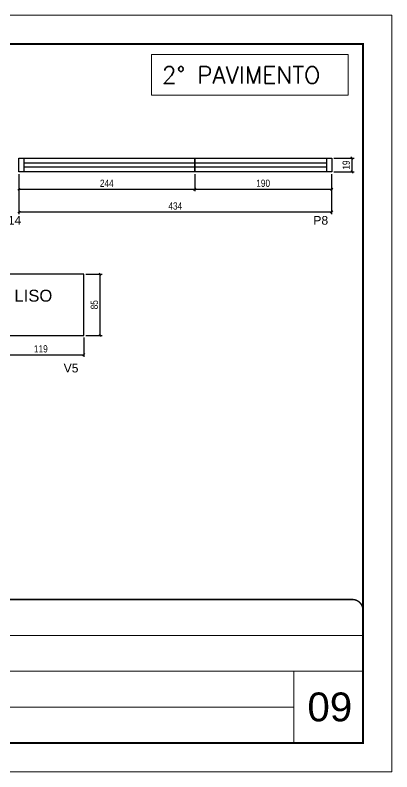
# Model space of a CAD drawing. Header units: millimetres. Extents: x 2437 to 8691, y -1523 to 4121.
# Drawn here: x 3400 to 3922, y 774 to 1824 of the extents above; entities that cross this region are included whole.
import ezdxf

# ---------------------------------------------------------------- set-up
doc = ezdxf.new("R2010")
doc.units = ezdxf.units.MM
doc.linetypes.add('CONTINUO', pattern=[0])
doc.linetypes.add('DASHED', pattern=[0.75, 0.5, -0.25])
for name, color, linetype in [('5', 5, 'Continuous'), ('COTA', 241, 'Continuous'), ('NOMENCLATURA', 7, 'Continuous'), ('Painéis', 200, 'Continuous'), ('SARR_2.2x7', 40, 'Continuous')]:
    doc.layers.add(name, color=color, linetype=linetype)
for name, color, linetype, lineweight in [('CARIMBO', 255, 'Continuous', 9), ('Folhas', 255, 'Continuous', 9), ('SARRAFO DE PRESSAO', 251, 'DASHED', 9), ('Texto Seção', 7, 'Continuous', 15)]:
    doc.layers.add(name, color=color, linetype=linetype, lineweight=lineweight)
doc.styles.add('ARIAL', font='arial.ttf')
doc.styles.add('COTA TECNICA', font='techl___.ttf', dxfattribs={"height": 10})
doc.styles.add('COTA TECNICA-50', font='techl___.ttf', dxfattribs={"height": 10})
doc.styles.add('REGUA-120', font='ROMANS.shx', dxfattribs={"height": 15})
doc.styles.get("Standard").update_dxf_attribs({"font": 'arial.ttf'})
doc.dimstyles.new('COTA PAINEL-50', dxfattribs={"dimtxt": 10, "dimasz": 3, "dimexe": 3, "dimexo": 3, "dimgap": 3, "dimtad": 1, "dimdec": 1, "dimzin": 12, "dimdsep": 46, "dimtxsty": 'COTA TECNICA-50', "dimblk1": 'OBLIQUE', "dimblk2": 'OBLIQUE', "dimsah": 1, "dimcen": 0.9, "dimclrd": 4, "dimclre": 4, "dimclrt": 240, "dimadec": 1, "dimazin": 3, "dimtfac": 1, "dimtdec": 1, "dimtmove": 0, "dimatfit": 3, "dimfxl": 1, "dimtolj": 1, "dimtzin": 12, "dimarcsym": 0})
doc.dimstyles.new('PAINEL', dxfattribs={"dimtxt": 10, "dimasz": 3, "dimexe": 3, "dimexo": 3, "dimgap": 3, "dimtad": 1, "dimdec": 1, "dimzin": 12, "dimdsep": 46, "dimtxsty": 'COTA TECNICA', "dimblk1": 'OBLIQUE', "dimblk2": 'OBLIQUE', "dimsah": 1, "dimcen": 0.9, "dimclrd": 4, "dimclre": 4, "dimclrt": 240, "dimadec": 1, "dimazin": 3, "dimtfac": 1, "dimtdec": 1, "dimtmove": 0, "dimatfit": 3, "dimfxl": 1, "dimtolj": 1, "dimtzin": 12, "dimarcsym": 0})

# ---------------------------------------------------------------- blocks, each defined once
blk = doc.blocks.new('9999999999')
at = {"color": 30, "linetype": 'CONTINUO'}
for p, q in [((98564.6, 34379.6), (99584, 34379.6)), ((98564.6, 34329.8), (99488, 34329.8)), ((99584, 34329.8), (99488, 34329.8)), ((99488, 34329.8), (99488, 34230.2)), ((98564.6, 34280), (99488, 34280))]:
    blk.add_line(p, q, dxfattribs=at)
at = {"color": 30, "linetype": 'CONTINUO', "const_width": 2}
blk.add_lwpolyline([(99584, 34230.2), (99584, 34414.4, 0.414214), (99569, 34429.4), (98229, 34429.4, 0.414214), (98214, 34414.4), (98214, 34245.2, 0.414214), (98229, 34230.2), (99584, 34230.2)], format="xyb", dxfattribs=at)
at = {"layer": 'Folhas'}
blk.add_lwpolyline([(98139, 34190.2), (99624, 34190.2), (99624, 35240.2), (98139, 35240.2)], close=True, dxfattribs=at)
at = {"layer": 'Folhas', "color": 30, "const_width": 3}
blk.add_lwpolyline([(98214, 34230.2), (99584, 34230.2), (99584, 35200.2), (98214, 35200.2)], close=True, dxfattribs=at)
blk = doc.blocks.new('_Oblique')
at = {"color": 0, "linetype": 'ByBlock', "lineweight": -2}
blk.add_line((-0.5, -0.5), (0.5, 0.5), dxfattribs=at)
blk = doc.blocks.new('*D101')
at = {"layer": 'COTA', "color": 4, "lineweight": -2, "transparency": 16777216}
for p, q in [((3497.8, 1464.3), (3520.6, 1464.3)), ((3517.6, 1379.3), (3517.6, 1464.3)), ((3497.8, 1379.3), (3520.6, 1379.3))]:
    blk.add_line(p, q, dxfattribs=at)
at = {"layer": 'Defpoints', "color": 0, "transparency": 16777216}
for p in [(3494.8, 1464.3), (3517.6, 1464.3), (3494.8, 1379.3)]:
    blk.add_point(p, dxfattribs=at)
at = {"layer": 'COTA', "color": 4, "lineweight": -2, "transparency": 16777216, "xscale": 3, "yscale": 3, "zscale": 3}
for p, rotation in [((3517.6, 1464.3), 90), ((3517.6, 1379.3), 270)]:
    blk.add_blockref('_Oblique', p, dxfattribs=dict(at, rotation=rotation))
at = {"layer": 'COTA', "color": 240, "transparency": 16777216, "insert": (3509.5, 1421.8), "char_height": 10, "attachment_point": 5, "rotation": 90, "style": 'COTA TECNICA'}
blk.add_mtext('\\A1;85', dxfattribs=at)
blk = doc.blocks.new('*D102')
at = {"layer": 'COTA', "color": 4, "lineweight": -2, "transparency": 16777216}
for p, q in [((3375.8, 1376.3), (3375.8, 1349.5)), ((3494.8, 1376.3), (3494.8, 1349.5)), ((3375.8, 1352.5), (3494.8, 1352.5))]:
    blk.add_line(p, q, dxfattribs=at)
at = {"layer": 'Defpoints', "color": 0, "transparency": 16777216}
for p in [(3375.8, 1379.3), (3494.8, 1379.3), (3494.8, 1352.5)]:
    blk.add_point(p, dxfattribs=at)
at = {"layer": 'COTA', "color": 4, "lineweight": -2, "transparency": 16777216, "xscale": 3, "yscale": 3, "zscale": 3, "rotation": 180}
blk.add_blockref('_Oblique', (3375.8, 1352.5), dxfattribs=at)
at = {"layer": 'COTA', "color": 4, "lineweight": -2, "transparency": 16777216, "xscale": 3, "yscale": 3, "zscale": 3}
blk.add_blockref('_Oblique', (3494.8, 1352.5), dxfattribs=at)
at = {"layer": 'COTA', "color": 240, "transparency": 16777216, "insert": (3435.3, 1360.6), "char_height": 10, "attachment_point": 5, "style": 'COTA TECNICA'}
blk.add_mtext('\\A1;119', dxfattribs=at)
blk = doc.blocks.new('*D17')
at = {"layer": 'COTA', "color": 4, "lineweight": -2, "transparency": 16777216}
for p, q in [((3841.8, 1625.2), (3870.1, 1625.2)), ((3867.1, 1606.2), (3867.1, 1625.2)), ((3841.8, 1606.2), (3870.1, 1606.2))]:
    blk.add_line(p, q, dxfattribs=at)
at = {"layer": 'Defpoints', "color": 0, "transparency": 16777216}
for p in [(3838.8, 1625.2), (3867.1, 1625.2), (3838.8, 1606.2)]:
    blk.add_point(p, dxfattribs=at)
at = {"layer": 'COTA', "color": 4, "lineweight": -2, "transparency": 16777216, "xscale": 3, "yscale": 3, "zscale": 3}
for p, rotation in [((3867.1, 1625.2), 90), ((3867.1, 1606.2), 270)]:
    blk.add_blockref('_Oblique', p, dxfattribs=dict(at, rotation=rotation))
at = {"layer": 'COTA', "color": 240, "transparency": 16777216, "insert": (3859, 1615.7), "char_height": 10, "attachment_point": 5, "rotation": 90, "style": 'COTA TECNICA'}
blk.add_mtext('\\A1;19', dxfattribs=at)
blk = doc.blocks.new('*D18')
at = {"layer": 'COTA', "color": 4, "linetype": 'ByBlock', "lineweight": -2, "transparency": 16777216}
for p, q in [((3404.8, 1603.2), (3404.8, 1579.3)), ((3648.8, 1603.2), (3648.8, 1579.3)), ((3404.8, 1582.3), (3648.8, 1582.3))]:
    blk.add_line(p, q, dxfattribs=at)
at = {"layer": 'Defpoints', "color": 0, "linetype": 'ByBlock', "transparency": 16777216}
for p in [(3404.8, 1606.2), (3648.8, 1606.2), (3648.8, 1582.3)]:
    blk.add_point(p, dxfattribs=at)
at = {"layer": 'COTA', "color": 4, "linetype": 'ByBlock', "lineweight": -2, "transparency": 16777216, "xscale": 3, "yscale": 3, "zscale": 3, "rotation": 180}
blk.add_blockref('_Oblique', (3404.8, 1582.3), dxfattribs=at)
at = {"layer": 'COTA', "color": 4, "linetype": 'ByBlock', "lineweight": -2, "transparency": 16777216, "xscale": 3, "yscale": 3, "zscale": 3}
blk.add_blockref('_Oblique', (3648.8, 1582.3), dxfattribs=at)
at = {"layer": 'COTA', "color": 240, "linetype": 'ByBlock', "transparency": 16777216, "insert": (3526.8, 1590.4), "char_height": 10, "attachment_point": 5, "style": 'COTA TECNICA-50'}
blk.add_mtext('\\A1;244', dxfattribs=at)
blk = doc.blocks.new('*D19')
at = {"layer": 'COTA', "color": 4, "linetype": 'ByBlock', "lineweight": -2, "transparency": 16777216}
for p, q in [((3648.8, 1603.2), (3648.8, 1579.3)), ((3838.8, 1603.2), (3838.8, 1579.3)), ((3648.8, 1582.3), (3838.8, 1582.3))]:
    blk.add_line(p, q, dxfattribs=at)
at = {"layer": 'Defpoints', "color": 0, "linetype": 'ByBlock', "transparency": 16777216}
for p in [(3648.8, 1606.2), (3838.8, 1606.2), (3838.8, 1582.3)]:
    blk.add_point(p, dxfattribs=at)
at = {"layer": 'COTA', "color": 4, "linetype": 'ByBlock', "lineweight": -2, "transparency": 16777216, "xscale": 3, "yscale": 3, "zscale": 3, "rotation": 180}
blk.add_blockref('_Oblique', (3648.8, 1582.3), dxfattribs=at)
at = {"layer": 'COTA', "color": 4, "linetype": 'ByBlock', "lineweight": -2, "transparency": 16777216, "xscale": 3, "yscale": 3, "zscale": 3}
blk.add_blockref('_Oblique', (3838.8, 1582.3), dxfattribs=at)
at = {"layer": 'COTA', "color": 240, "linetype": 'ByBlock', "transparency": 16777216, "insert": (3743.8, 1590.4), "char_height": 10, "attachment_point": 5, "style": 'COTA TECNICA-50'}
blk.add_mtext('\\A1;190', dxfattribs=at)
blk = doc.blocks.new('*D156')
at = {"layer": 'COTA', "color": 4, "lineweight": -2, "transparency": 16777216}
for p, q in [((3404.8, 1603.2), (3404.8, 1547.6)), ((3838.8, 1603.2), (3838.8, 1547.6)), ((3404.8, 1550.6), (3838.8, 1550.6))]:
    blk.add_line(p, q, dxfattribs=at)
at = {"layer": 'Defpoints', "color": 0, "transparency": 16777216}
for p in [(3404.8, 1606.2), (3838.8, 1606.2), (3838.8, 1550.6)]:
    blk.add_point(p, dxfattribs=at)
at = {"layer": 'COTA', "color": 4, "lineweight": -2, "transparency": 16777216, "xscale": 3, "yscale": 3, "zscale": 3, "rotation": 180}
blk.add_blockref('_Oblique', (3404.8, 1550.6), dxfattribs=at)
at = {"layer": 'COTA', "color": 4, "lineweight": -2, "transparency": 16777216, "xscale": 3, "yscale": 3, "zscale": 3}
blk.add_blockref('_Oblique', (3838.8, 1550.6), dxfattribs=at)
at = {"layer": 'COTA', "color": 240, "transparency": 16777216, "insert": (3621.8, 1558.8), "char_height": 10, "attachment_point": 5, "style": 'COTA TECNICA'}
blk.add_mtext('\\A1;434', dxfattribs=at)

msp = doc.modelspace()

# ---------------------------------------------------------------- linework, layer by layer
at = {"layer": 'Painéis'}
for points in [[(3648.82, 1606.23), (3404.82, 1606.23), (3404.82, 1625.23), (3648.82, 1625.23)], [(3648.82, 1625.23), (3838.82, 1625.23), (3838.82, 1606.23), (3648.82, 1606.23)], [(2887.8, 1464.26), (2887.8, 1379.26), (3494.82, 1379.26), (3494.82, 1464.26)]]:
    msp.add_lwpolyline(points, close=True, dxfattribs=at)
at = {"layer": 'SARR_2.2x7', "linetype": 'Continuous'}
for p, q in [((3411.82, 1625.23), (3411.82, 1606.23)), ((3648.82, 1618.23), (3411.82, 1618.23)), ((3831.81, 1618.23), (3648.82, 1618.23)), ((3831.81, 1625.23), (3831.81, 1606.23)), ((3411.82, 1613.23), (3648.82, 1613.23)), ((3648.82, 1613.23), (3831.81, 1613.23))]:
    msp.add_line(p, q, dxfattribs=at)
at = {"layer": 'Texto Seção'}
msp.add_lwpolyline([(3589.01, 1769.17), (3861.82, 1769.17), (3861.82, 1712.49), (3589.01, 1712.49)], close=True, dxfattribs=at)

# ---------------------------------------------------------------- block references
at = {"layer": 'SARRAFO DE PRESSAO', "color": 6, "linetype": 'ByBlock'}
msp.add_blockref('9999999999', (-95701.64, -33416.52), dxfattribs=at)

# ---------------------------------------------------------------- texts
at = {"layer": '5', "linetype": 'Continuous'}
for s, p in [('P14', (3378.27, 1532.97)), ('P8', (3813.42, 1532.97)), ('V5', (3466.98, 1327.92))]:
    msp.add_text(s, height=12, rotation=359.99996, dxfattribs=at).set_placement(p)
at = {"layer": 'CARIMBO', "style": 'ARIAL'}
msp.add_text('09', height=40, dxfattribs=at).set_placement((3805.2, 843.83))
at = {"layer": 'NOMENCLATURA', "linetype": 'Continuous'}
msp.add_text('LISO', height=16.5, dxfattribs=at).set_placement((3398.69, 1426.15))
at = {"layer": 'Texto Seção', "insert": (3603.25, 1728.6), "char_height": 23.7362, "width": 291.6403, "attachment_point": 7, "style": 'REGUA-120'}
msp.add_mtext('2° PAVIMENTO', dxfattribs=at)

# ---------------------------------------------------------------- dimensions: what is measured, and where the dimension line sits
at = {"layer": 'COTA'}
dim = msp.add_linear_dim(base=(3867.08, 1625.23), p1=(3838.81, 1606.23), p2=(3838.81, 1625.23), angle=90, dimstyle='PAINEL', dxfattribs=at)
dim.commit()
dim.dimension.update_dxf_attribs({"geometry": '*D17', "text_midpoint": (3858.99, 1615.73)})
at = {"layer": 'COTA', "color": 1, "linetype": 'ByBlock'}
for base, p1, p2, picture, middle in [((3648.82, 1582.3), (3404.82, 1606.23), (3648.82, 1606.23), '*D18', (3526.82, 1590.37)), ((3838.81, 1582.3), (3648.82, 1606.23), (3838.81, 1606.23), '*D19', (3743.81, 1590.43))]:
    dim = msp.add_linear_dim(base=base, p1=p1, p2=p2, dimstyle='COTA PAINEL-50', override={"dimarcsym": 1}, dxfattribs=at)
    dim.commit()
    dim.dimension.update_dxf_attribs({"geometry": picture, "text_midpoint": middle})
at = {"layer": 'COTA', "color": 5}
for base, p1, p2, picture, middle in [((3838.81, 1550.63), (3404.82, 1606.23), (3838.81, 1606.23), '*D156', (3621.81, 1558.85)), ((3494.82, 1352.53), (3375.8, 1379.26), (3494.82, 1379.26), '*D102', (3435.31, 1360.62))]:
    dim = msp.add_linear_dim(base=base, p1=p1, p2=p2, dimstyle='PAINEL', dxfattribs=at)
    dim.commit()
    dim.dimension.update_dxf_attribs({"geometry": picture, "text_midpoint": middle})
dim = msp.add_linear_dim(base=(3517.64, 1464.26), p1=(3494.82, 1379.26), p2=(3494.82, 1464.26), angle=90, dimstyle='PAINEL', dxfattribs=at)
dim.commit()
dim.dimension.update_dxf_attribs({"geometry": '*D101', "text_midpoint": (3509.51, 1421.76)})

doc.saveas('drawing.dxf')
